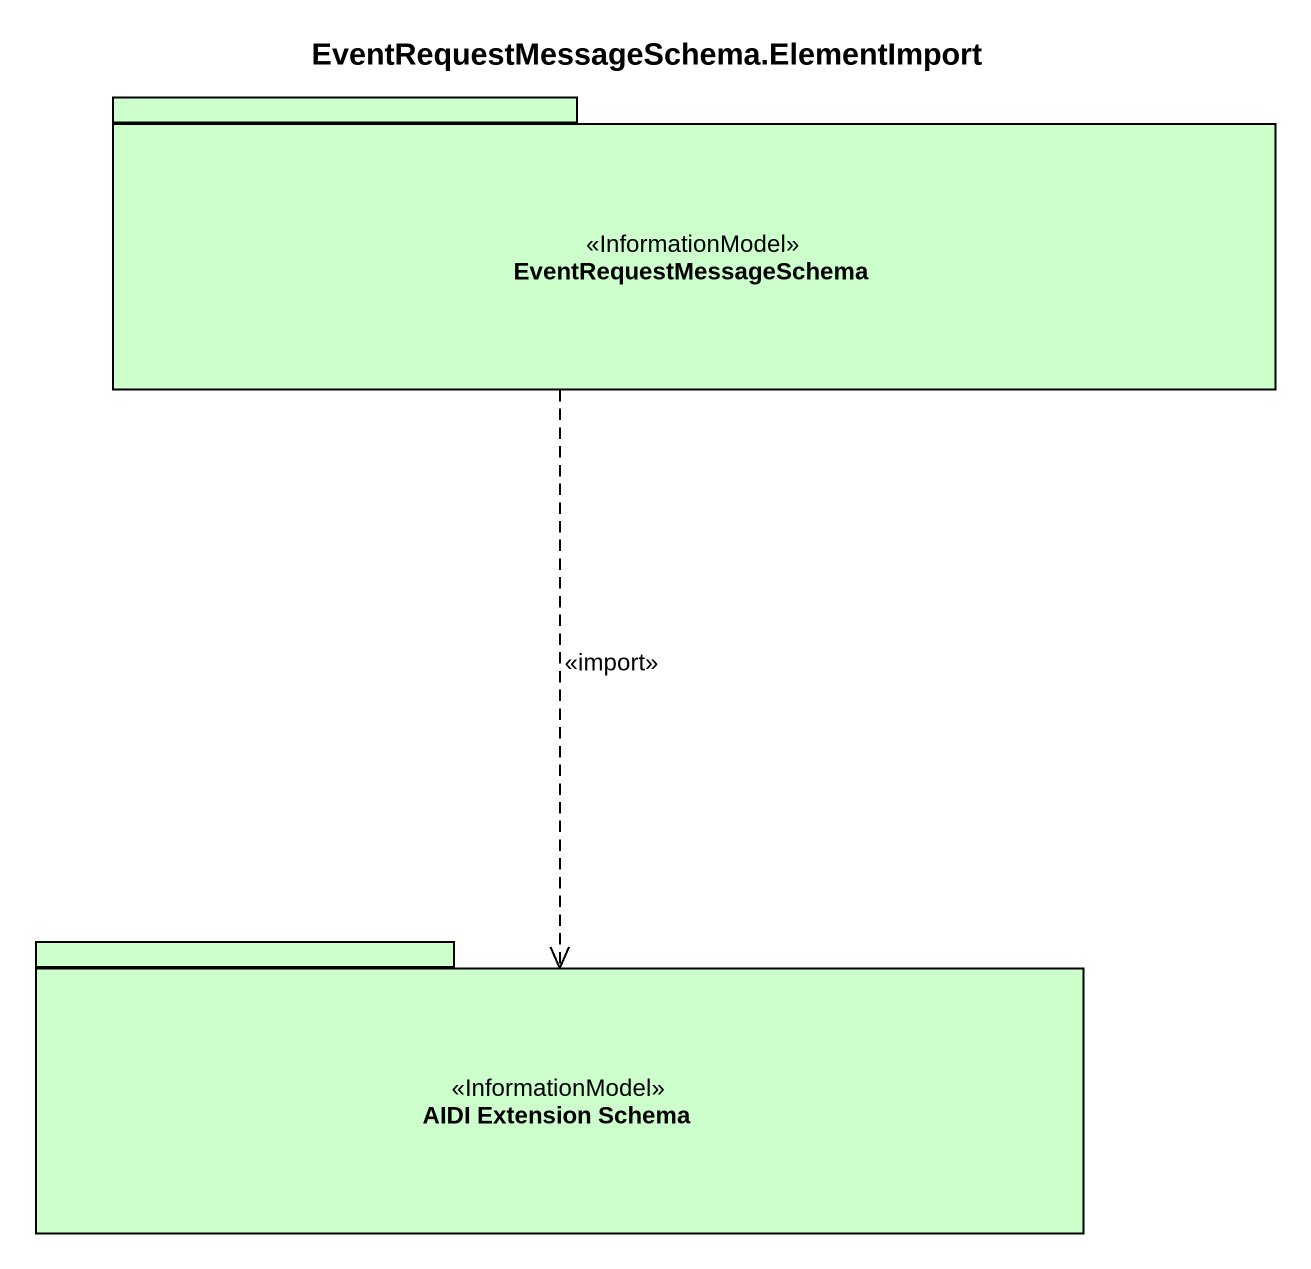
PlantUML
@startuml
title EventRequestMessageSchema.ElementImport
package EventRequestMessageSchema <<InformationModel>> #CCFFCC {
}
package "AIDI Extension Schema" as AIDI_Extension_Schema <<InformationModel>> #CCFFCC {
}
EventRequestMessageSchema ..> AIDI_Extension_Schema : <<import>>
@enduml
